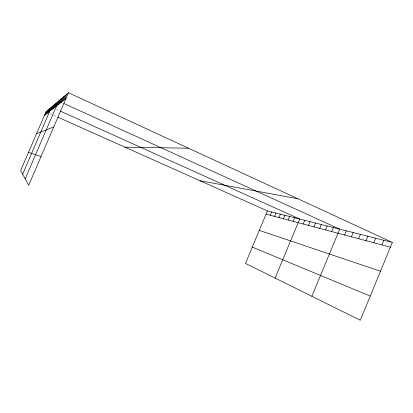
<?xml version="1.0" encoding="UTF-8"?>
<svg xmlns="http://www.w3.org/2000/svg" width="413" height="413" viewBox="0 0 413 413"><rect width="100%" height="100%" fill="white"/><g stroke="black" fill="none" stroke-linecap="round" stroke-linejoin="round"><path stroke-width="0.31" stroke-dasharray="2.06 1.55" d="M49.927 113.616L53.329 115.139M53.897 115.392L57.293 116.915M56.153 109.223L59.637 110.798"/><path stroke-width="0.62" d="M373.801 242.767L375.68 238.208M381.911 244.919L383.832 240.263M392.35 242.416L360.296 320.256L245.467 263.401L267.418 210.914L392.35 242.416L68.455 92.744L45.951 111.84L20.65 170.6L28.698 185.236L68.455 92.744M311.867 296.276L339.698 229.138L63.881 103.472M344.581 234.997L346.321 230.805M351.442 236.825L353.213 232.545M358.587 238.719L360.394 234.357M366.032 240.702L367.875 236.241M275.104 278.078L299.693 219.05L60.221 111.061M303.276 224.016L304.809 220.341M308.547 225.421L310.106 221.678M314.009 226.871L315.594 223.061M319.672 228.379L321.288 224.496M325.552 229.938L327.194 225.983M331.654 231.564L333.327 227.532M270.221 215.23L271.589 211.967M274.506 216.371L275.889 213.051M278.93 217.548L280.334 214.171M283.499 218.761L284.934 215.328M288.228 220.021L289.683 216.526M293.122 221.316L294.598 217.77M50.598 110.555L52.399 106.368M51.491 109.848L53.334 105.578M52.425 109.115L54.304 104.752M53.401 108.345L55.316 103.89M54.418 107.545L56.374 102.997M55.476 106.709L57.479 102.057M25.183 178.839L58.631 101.082L61.547 102.409M57.748 104.923L59.839 100.054M58.961 103.968L61.103 98.981M60.236 102.961L62.43 97.855M61.573 101.908L63.824 96.673M62.983 100.798L65.29 95.434M64.464 99.631L66.829 94.123M45.079 114.902L46.659 111.236M45.786 114.344L47.392 110.617M46.514 113.771L48.151 109.972M47.273 113.172L48.941 109.3M48.063 112.553L49.761 108.604M48.884 111.908L50.613 107.881M22.632 174.209L51.501 107.127L53.829 108.175M44.403 115.439L66.023 98.397M36.576 133.611L53.742 126.977M124.886 147.152L188.504 148.215M199.959 180.734L297.85 198.746M266.075 214.13L390.388 247.175M28.502 152.366L41.047 156.501M259.287 230.366L380.481 271.238M252.276 247.119L370.249 296.085M45.951 111.84L48.223 112.852M57.856 117.163L267.418 210.914"/></g></svg>
